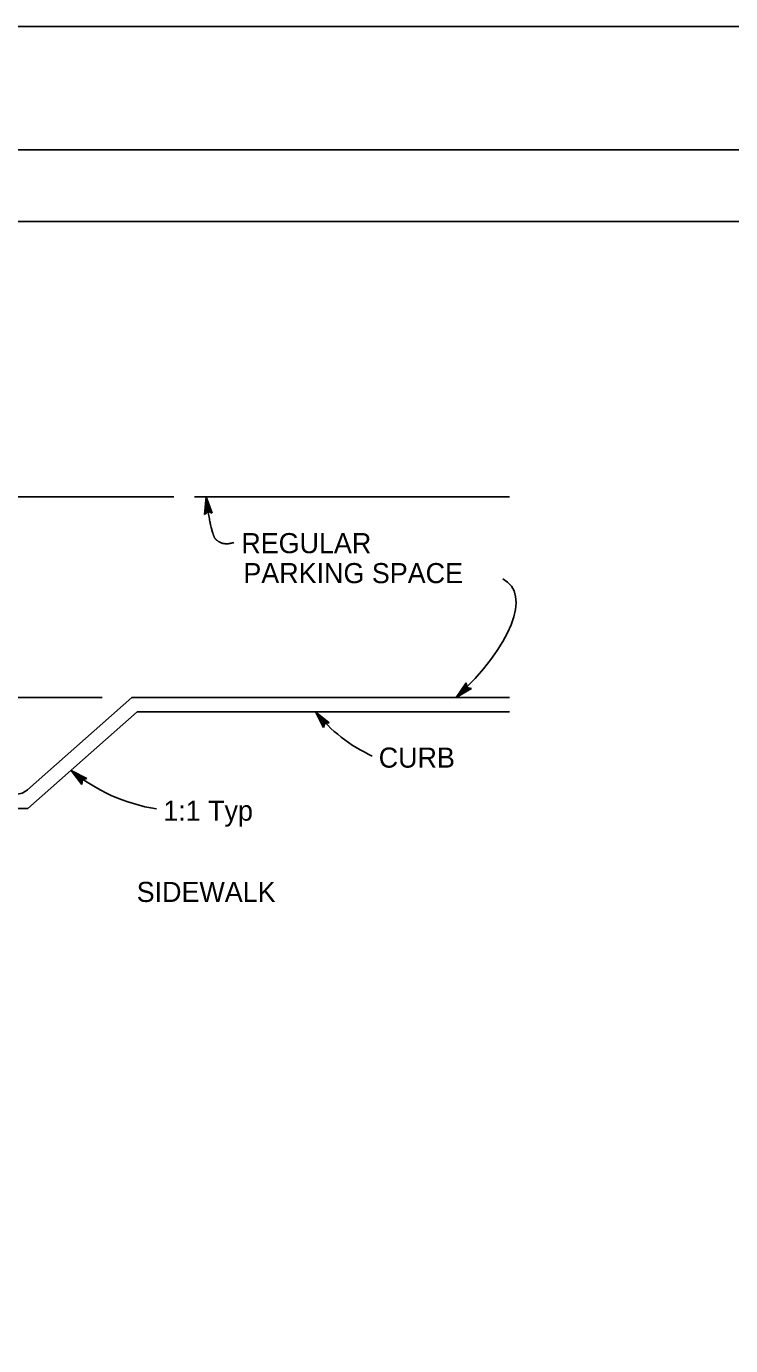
# Model space of a CAD drawing. Extents: x -894 to 866, y -472 to 714.
# Drawn here: x -174.4 to 70.8, y 253.8 to 713.6 of the extents above; entities that cross this region are included whole.
import ezdxf

# ---------------------------------------------------------------- set-up
doc = ezdxf.new("R2010")
doc.units = 0
for name, color, linetype in [('border_PLOTTING-ELEMENTS', 7, 'Continuous'), ('border_rw_22x34_Cut_Lines', 7, 'Continuous'), ('border_SHEET', 7, 'Continuous'), ('rd_PAVEMENT', 7, 'Continuous'), ('rd_PAVEMENT-anno', 7, 'Continuous')]:
    doc.layers.add(name, color=color, linetype=linetype)

msp = doc.modelspace()

# ---------------------------------------------------------------- linework, layer by layer
at = {"layer": 'border_PLOTTING-ELEMENTS'}
for points in [[(-894.04, -472.44), (865.96, -472.44), (865.96, 713.56), (-894.04, 713.56)], [(-864.04, 670.56), (835.96, 670.56), (835.96, -429.44), (-864.04, -429.44)]]:
    msp.add_lwpolyline(points, close=True, dxfattribs=at)
at = {"layer": 'border_rw_22x34_Cut_Lines'}
msp.add_lwpolyline([(-864.04, 670.56), (835.96, 670.56), (835.96, -429.44), (-864.04, -429.44)], close=True, dxfattribs=at)
at = {"layer": 'border_SHEET'}
msp.add_line((-814.04, 645.56), (810.96, 645.56), dxfattribs=at)
at = {"layer": 'rd_PAVEMENT'}
for p, q in [((-115.85, 549.63), (-6.22, 549.63)), ((-137.7, 479.7), (-174, 447.55)), ((-137.7, 479.7), (-6.22, 479.7)), ((-135.81, 474.7), (-173.88, 440.98)), ((-135.81, 474.7), (-6.22, 474.7)), ((-458.19, 440.98), (-173.88, 440.98))]:
    msp.add_line(p, q, dxfattribs=at)
msp.add_arc((-178.14, 452.22), 6.24, 270, 311.5318, dxfattribs=at)
at = {"layer": 'rd_PAVEMENT-anno'}
for p, q in [((-123.12, 549.63), (-190.32, 549.63)), ((-112.38, 543.5), (-111.88, 549.63)), ((-112.05, 543.77), (-111.69, 548.26)), ((-111.88, 549.63), (-111.88, 549.63)), ((-111.88, 549.63), (-109.73, 543.87)), ((-111.68, 548.25), (-110.12, 544.06)), ((-111.16, 544.48), (-112.38, 543.5)), ((-112.38, 543.5), (-112.38, 543.5)), ((-111.73, 544.05), (-111.5, 546.9)), ((-111.5, 546.9), (-110.49, 544.18)), ((-111.41, 544.27), (-111.31, 545.53)), ((-111.31, 545.53), (-110.88, 544.37)), ((-109.73, 543.87), (-111.16, 544.48)), ((-109.73, 543.87), (-109.73, 543.87)), ((-24.83, 479.7), (-21.31, 484.74)), ((-19.5, 482.77), (-24.83, 479.7)), ((-23.81, 480.64), (-21.24, 484.31)), ((-19.9, 482.89), (-23.81, 480.63)), ((-22.79, 481.56), (-21.14, 483.94)), ((-20.32, 482.99), (-22.79, 481.56)), ((-21.78, 482.5), (-21.07, 483.51)), ((-20.68, 483.13), (-21.78, 482.5)), ((-21.31, 484.74), (-21.31, 484.74)), ((-21.31, 484.74), (-21, 483.21)), ((-21, 483.21), (-19.5, 482.77)), ((-19.5, 482.77), (-19.5, 482.77)), ((-148.07, 479.7), (-190.32, 479.7)), ((-24.83, 479.7), (-24.83, 479.7)), ((-71.02, 469.19), (-73.76, 474.7)), ((-73.76, 474.7), (-73.76, 474.7)), ((-73.76, 474.7), (-68.95, 470.88)), ((-70.88, 469.59), (-72.89, 473.63)), ((-72.88, 473.62), (-69.38, 470.83)), ((-70.75, 469.99), (-72.02, 472.55)), ((-72.02, 472.55), (-69.76, 470.75)), ((-70.59, 470.35), (-71.15, 471.48)), ((-71.15, 471.48), (-70.18, 470.71)), ((-70.49, 470.66), (-71.02, 469.19)), ((-71.02, 469.19), (-71.02, 469.19)), ((-68.95, 470.88), (-70.49, 470.66)), ((-68.95, 470.88), (-68.95, 470.88)), ((-155.06, 449.41), (-158.85, 454.25)), ((-158.85, 454.25), (-158.85, 454.25)), ((-158.85, 454.25), (-153.37, 451.48)), ((-155, 449.83), (-157.79, 453.38)), ((-157.77, 453.37), (-153.78, 451.35)), ((-154.95, 450.25), (-156.72, 452.5)), ((-156.72, 452.5), (-154.13, 451.19)), ((-154.87, 450.63), (-155.65, 451.62)), ((-155.65, 451.62), (-154.54, 451.06)), ((-154.83, 450.96), (-155.06, 449.41)), ((-153.37, 451.48), (-154.83, 450.96)), ((-153.37, 451.48), (-153.37, 451.48)), ((-155.06, 449.41), (-155.06, 449.41))]:
    msp.add_line(p, q, dxfattribs=at)
for centre, radius, start, end in [((-30.35, 509.87), 55.87, 219.0136, 244.9085), ((-119.04, 502.9), 62.87, 230.7031, 260.8222)]:
    msp.add_arc(centre, radius, start, end, dxfattribs=at)
msp.add_ellipse((-43.46, 489.05), major_axis=(-37.67, -29.77), ratio=0.400361, start_param=1.755475, end_param=3.323311, dxfattribs=at)
msp.add_open_spline([(-111.88, 549.63), (-110.63, 540.71), (-109.58, 537.2), (-108.7, 534.57), (-105.01, 532.81), (-102.21, 533.69)], degree=2, dxfattribs=at)

# ---------------------------------------------------------------- texts
for s, p in [('REGULAR', (-99.59, 529.98)), ('PARKING SPACE', (-98.87, 519.53)), ('CURB', (-51.75, 455.24)), ('SIDEWALK', (-136.02, 408.43))]:
    msp.add_text(s, height=7, dxfattribs=at).set_placement(p)
msp.add_text('1:1 Typ', height=7, rotation=360, dxfattribs=at).set_placement((-126.76, 436.75))

doc.saveas('drawing.dxf')
